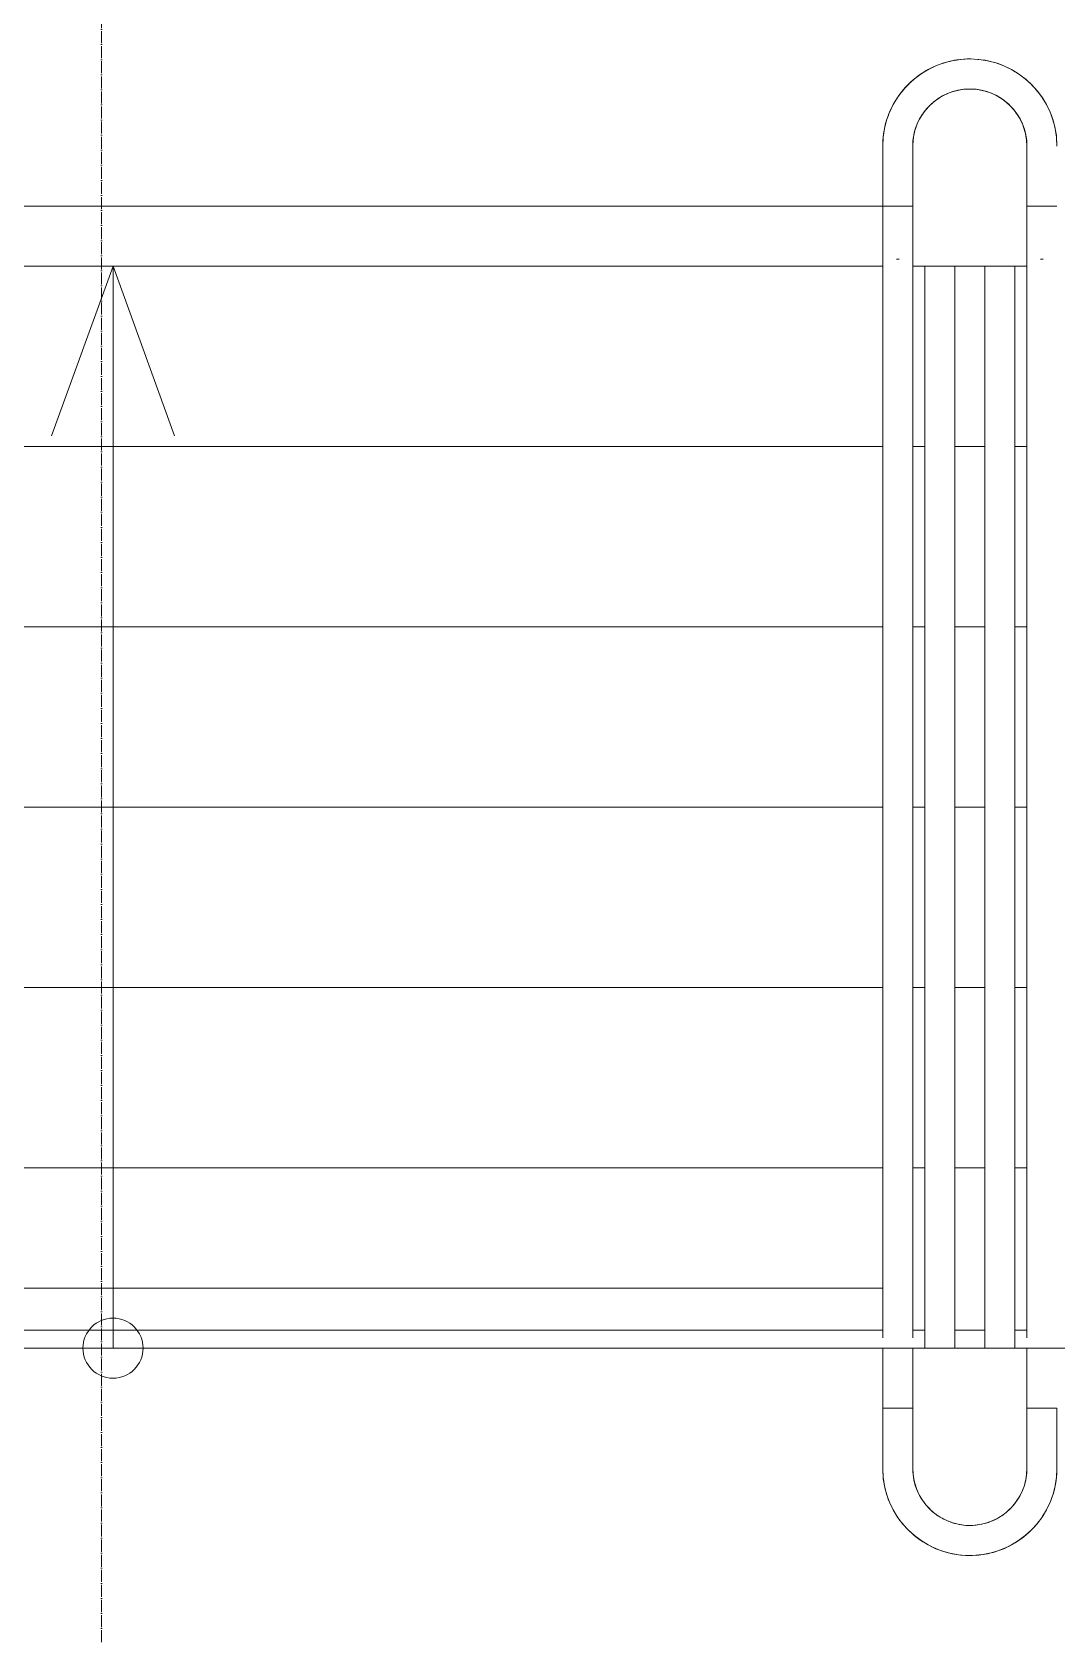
# Model space of a CAD drawing. Header units: millimetres. Extents: x -215207 to 92095, y -30385 to 123050.
# Drawn here: x -174551 to -172845, y -25564 to -22897 of the extents above; entities that cross this region are included whole.
import ezdxf

# ---------------------------------------------------------------- set-up
doc = ezdxf.new("R2010")
doc.units = ezdxf.units.MM
doc.linetypes.add('ADSK_Линия сетки', pattern=[25, 20, -2.5, 0, -2.5])
for name, color, linetype, lineweight in [('Аннотация', 7, 'Continuous', 20), ('Лестницы', 7, 'Continuous', 9), ('Ограждение', 7, 'Continuous', 9), ('Оси', 7, 'Continuous', 9), ('Перекрытие', 7, 'Continuous', 20), ('Стены наружные', 7, 'Continuous', 20), ('Узлы', 7, 'Continuous', 20)]:
    doc.layers.add(name, color=color, linetype=linetype, lineweight=lineweight)

# ---------------------------------------------------------------- blocks, each defined once
blk = doc.blocks.new('1 этаж 21082025')
at = {"layer": 'Аннотация', "lineweight": 20}
for q in [(25416.4, -55010.5), (25621.6, -55010.5)]:
    blk.add_line((25519, -54728.6), q, dxfattribs=at)
blk.add_circle((25519, -56528.6), 50, dxfattribs=at)
at = {"layer": 'Лестницы'}
for p, q in [((26850, -54728.6), (26870, -54728.6)), ((26850, -54728.6), (26870, -54728.6)), ((26920, -54728.6), (26970, -54728.6)), ((26920, -54728.6), (26970, -54728.6)), ((27020, -54728.6), (27040, -54728.6)), ((27020, -54728.6), (27040, -54728.6)), ((23960, -55028.6), (26800, -55028.6)), ((23960, -55028.6), (26800, -55028.6)), ((26850, -55028.6), (26870, -55028.6)), ((26850, -55028.6), (26870, -55028.6)), ((26920, -55028.6), (26970, -55028.6)), ((26920, -55028.6), (26970, -55028.6)), ((27020, -55028.6), (27040, -55028.6)), ((27020, -55028.6), (27040, -55028.6)), ((23960, -55328.6), (26800, -55328.6)), ((23960, -55328.6), (26800, -55328.6)), ((26850, -55328.6), (26870, -55328.6)), ((26850, -55328.6), (26870, -55328.6)), ((26920, -55328.6), (26970, -55328.6)), ((26920, -55328.6), (26970, -55328.6)), ((27020, -55328.6), (27040, -55328.6)), ((27020, -55328.6), (27040, -55328.6)), ((23960, -55628.6), (26800, -55628.6)), ((23960, -55628.6), (26800, -55628.6)), ((26850, -55628.6), (26870, -55628.6)), ((26850, -55628.6), (26870, -55628.6)), ((26920, -55628.6), (26970, -55628.6)), ((26920, -55628.6), (26970, -55628.6)), ((27020, -55628.6), (27040, -55628.6)), ((27020, -55628.6), (27040, -55628.6)), ((23960, -55928.6), (26800, -55928.6)), ((23960, -55928.6), (26800, -55928.6)), ((26850, -55928.6), (26870, -55928.6)), ((26850, -55928.6), (26870, -55928.6)), ((26920, -55928.6), (26970, -55928.6)), ((26920, -55928.6), (26970, -55928.6)), ((27020, -55928.6), (27040, -55928.6)), ((27020, -55928.6), (27040, -55928.6)), ((23960, -56228.6), (26800, -56228.6)), ((23960, -56228.6), (26800, -56228.6)), ((26850, -56228.6), (26870, -56228.6)), ((26850, -56228.6), (26870, -56228.6)), ((26920, -56228.6), (26970, -56228.6)), ((26920, -56228.6), (26970, -56228.6)), ((27020, -56228.6), (27040, -56228.6)), ((27020, -56228.6), (27040, -56228.6))]:
    blk.add_line(p, q, dxfattribs=at)
at = {"layer": 'Ограждение'}
for p, q in [((26869.3, -54404.9), (26864.4, -54408)), ((26869.3, -54404.9), (26864.4, -54408)), ((26869.3, -54404.9), (26864.4, -54408)), ((26869.3, -54404.9), (26864.4, -54408)), ((26874.3, -54402), (26869.3, -54404.9)), ((26874.3, -54402), (26869.3, -54404.9)), ((26874.3, -54402), (26869.3, -54404.9)), ((26874.3, -54402), (26869.3, -54404.9)), ((26879.4, -54399.3), (26874.3, -54402)), ((26879.4, -54399.3), (26874.3, -54402)), ((26879.4, -54399.3), (26874.3, -54402)), ((26879.4, -54399.3), (26874.3, -54402)), ((26884.7, -54396.7), (26879.4, -54399.3)), ((26884.7, -54396.7), (26879.4, -54399.3)), ((26884.7, -54396.7), (26879.4, -54399.3)), ((26884.7, -54396.7), (26879.4, -54399.3)), ((26890, -54394.4), (26884.7, -54396.7)), ((26890, -54394.4), (26884.7, -54396.7)), ((26890, -54394.4), (26884.7, -54396.7)), ((26890, -54394.4), (26884.7, -54396.7)), ((26895.4, -54392.3), (26890, -54394.4)), ((26895.4, -54392.3), (26890, -54394.4)), ((26895.4, -54392.3), (26890, -54394.4)), ((26895.4, -54392.3), (26890, -54394.4)), ((26900.9, -54390.5), (26895.4, -54392.3)), ((26900.9, -54390.5), (26895.4, -54392.3)), ((26900.9, -54390.5), (26895.4, -54392.3)), ((26900.9, -54390.5), (26895.4, -54392.3)), ((26906.4, -54388.8), (26900.9, -54390.5)), ((26906.4, -54388.8), (26900.9, -54390.5)), ((26906.4, -54388.8), (26900.9, -54390.5)), ((26906.4, -54388.8), (26900.9, -54390.5)), ((26912.1, -54387.4), (26906.4, -54388.8)), ((26912.1, -54387.4), (26906.4, -54388.8)), ((26912.1, -54387.4), (26906.4, -54388.8)), ((26912.1, -54387.4), (26906.4, -54388.8)), ((26917.7, -54386.2), (26912.1, -54387.4)), ((26917.7, -54386.2), (26912.1, -54387.4)), ((26917.7, -54386.2), (26912.1, -54387.4)), ((26917.7, -54386.2), (26912.1, -54387.4)), ((26923.4, -54385.2), (26917.7, -54386.2)), ((26923.4, -54385.2), (26917.7, -54386.2)), ((26923.4, -54385.2), (26917.7, -54386.2)), ((26923.4, -54385.2), (26917.7, -54386.2)), ((26929.2, -54384.4), (26923.4, -54385.2)), ((26929.2, -54384.4), (26923.4, -54385.2)), ((26929.2, -54384.4), (26923.4, -54385.2)), ((26929.2, -54384.4), (26923.4, -54385.2)), ((26935, -54383.9), (26929.2, -54384.4)), ((26935, -54383.9), (26929.2, -54384.4)), ((26935, -54383.9), (26929.2, -54384.4)), ((26935, -54383.9), (26929.2, -54384.4)), ((26940.8, -54383.6), (26935, -54383.9)), ((26940.8, -54383.6), (26935, -54383.9)), ((26940.8, -54383.6), (26935, -54383.9)), ((26940.8, -54383.6), (26935, -54383.9)), ((26946.6, -54383.6), (26940.8, -54383.6)), ((26946.6, -54383.6), (26940.8, -54383.6)), ((26946.6, -54383.6), (26940.8, -54383.6)), ((26946.6, -54383.6), (26940.8, -54383.6)), ((26952.4, -54383.8), (26946.6, -54383.6)), ((26952.4, -54383.8), (26946.6, -54383.6)), ((26952.4, -54383.8), (26946.6, -54383.6)), ((26952.4, -54383.8), (26946.6, -54383.6)), ((26958.1, -54384.2), (26952.4, -54383.8)), ((26958.1, -54384.2), (26952.4, -54383.8)), ((26958.1, -54384.2), (26952.4, -54383.8)), ((26958.1, -54384.2), (26952.4, -54383.8)), ((26963.9, -54384.8), (26958.1, -54384.2)), ((26963.9, -54384.8), (26958.1, -54384.2)), ((26963.9, -54384.8), (26958.1, -54384.2)), ((26963.9, -54384.8), (26958.1, -54384.2)), ((26969.6, -54385.7), (26963.9, -54384.8)), ((26969.6, -54385.7), (26963.9, -54384.8)), ((26969.6, -54385.7), (26963.9, -54384.8)), ((26969.6, -54385.7), (26963.9, -54384.8)), ((26975.3, -54386.8), (26969.6, -54385.7)), ((26975.3, -54386.8), (26969.6, -54385.7)), ((26975.3, -54386.8), (26969.6, -54385.7)), ((26975.3, -54386.8), (26969.6, -54385.7)), ((26981, -54388.1), (26975.3, -54386.8)), ((26981, -54388.1), (26975.3, -54386.8)), ((26981, -54388.1), (26975.3, -54386.8)), ((26981, -54388.1), (26975.3, -54386.8)), ((26986.6, -54389.7), (26981, -54388.1)), ((26986.6, -54389.7), (26981, -54388.1)), ((26986.6, -54389.7), (26981, -54388.1)), ((26986.6, -54389.7), (26981, -54388.1)), ((26992.1, -54391.4), (26986.6, -54389.7)), ((26992.1, -54391.4), (26986.6, -54389.7)), ((26992.1, -54391.4), (26986.6, -54389.7)), ((26992.1, -54391.4), (26986.6, -54389.7)), ((26997.5, -54393.4), (26992.1, -54391.4)), ((26997.5, -54393.4), (26992.1, -54391.4)), ((26997.5, -54393.4), (26992.1, -54391.4)), ((26997.5, -54393.4), (26992.1, -54391.4)), ((27002.9, -54395.6), (26997.5, -54393.4)), ((27002.9, -54395.6), (26997.5, -54393.4)), ((27002.9, -54395.6), (26997.5, -54393.4)), ((27002.9, -54395.6), (26997.5, -54393.4)), ((27008.2, -54398.1), (27002.9, -54395.6)), ((27008.2, -54398.1), (27002.9, -54395.6)), ((27008.2, -54398.1), (27002.9, -54395.6)), ((27008.2, -54398.1), (27002.9, -54395.6)), ((27013.3, -54400.7), (27008.2, -54398.1)), ((27013.3, -54400.7), (27008.2, -54398.1)), ((27013.3, -54400.7), (27008.2, -54398.1)), ((27013.3, -54400.7), (27008.2, -54398.1)), ((27018.4, -54403.5), (27013.3, -54400.7)), ((27018.4, -54403.5), (27013.3, -54400.7)), ((27018.4, -54403.5), (27013.3, -54400.7)), ((27018.4, -54403.5), (27013.3, -54400.7)), ((27023.3, -54406.6), (27018.4, -54403.5)), ((27023.3, -54406.6), (27018.4, -54403.5)), ((27023.3, -54406.6), (27018.4, -54403.5)), ((27023.3, -54406.6), (27018.4, -54403.5)), ((26838.1, -54430.6), (26834.2, -54435)), ((26838.1, -54430.6), (26834.2, -54435)), ((26838.1, -54430.6), (26834.2, -54435)), ((26838.1, -54430.6), (26834.2, -54435)), ((26842.1, -54426.4), (26838.1, -54430.6)), ((26842.1, -54426.4), (26838.1, -54430.6)), ((26842.1, -54426.4), (26838.1, -54430.6)), ((26842.1, -54426.4), (26838.1, -54430.6)), ((26846.2, -54422.4), (26842.1, -54426.4)), ((26846.2, -54422.4), (26842.1, -54426.4)), ((26846.2, -54422.4), (26842.1, -54426.4)), ((26846.2, -54422.4), (26842.1, -54426.4)), ((26850.6, -54418.5), (26846.2, -54422.4)), ((26850.6, -54418.5), (26846.2, -54422.4)), ((26850.6, -54418.5), (26846.2, -54422.4)), ((26850.6, -54418.5), (26846.2, -54422.4)), ((26855, -54414.9), (26850.6, -54418.5)), ((26855, -54414.9), (26850.6, -54418.5)), ((26855, -54414.9), (26850.6, -54418.5)), ((26855, -54414.9), (26850.6, -54418.5)), ((26859.7, -54411.3), (26855, -54414.9)), ((26859.7, -54411.3), (26855, -54414.9)), ((26859.7, -54411.3), (26855, -54414.9)), ((26859.7, -54411.3), (26855, -54414.9)), ((26864.4, -54408), (26859.7, -54411.3)), ((26864.4, -54408), (26859.7, -54411.3)), ((26864.4, -54408), (26859.7, -54411.3)), ((26864.4, -54408), (26859.7, -54411.3)), ((27028.2, -54409.8), (27023.3, -54406.6)), ((27028.2, -54409.8), (27023.3, -54406.6)), ((27028.2, -54409.8), (27023.3, -54406.6)), ((27028.2, -54409.8), (27023.3, -54406.6)), ((27032.8, -54413.2), (27028.2, -54409.8)), ((27032.8, -54413.2), (27028.2, -54409.8)), ((27032.8, -54413.2), (27028.2, -54409.8)), ((27032.8, -54413.2), (27028.2, -54409.8)), ((27037.4, -54416.8), (27032.8, -54413.2)), ((27037.4, -54416.8), (27032.8, -54413.2)), ((27037.4, -54416.8), (27032.8, -54413.2)), ((27037.4, -54416.8), (27032.8, -54413.2)), ((27041.8, -54420.6), (27037.4, -54416.8)), ((27041.8, -54420.6), (27037.4, -54416.8)), ((27041.8, -54420.6), (27037.4, -54416.8)), ((27041.8, -54420.6), (27037.4, -54416.8)), ((27046, -54424.6), (27041.8, -54420.6)), ((27046, -54424.6), (27041.8, -54420.6)), ((27046, -54424.6), (27041.8, -54420.6)), ((27046, -54424.6), (27041.8, -54420.6)), ((27050.1, -54428.7), (27046, -54424.6)), ((27050.1, -54428.7), (27046, -54424.6)), ((27050.1, -54428.7), (27046, -54424.6)), ((27050.1, -54428.7), (27046, -54424.6)), ((27054, -54433), (27050.1, -54428.7)), ((27054, -54433), (27050.1, -54428.7)), ((27054, -54433), (27050.1, -54428.7)), ((27054, -54433), (27050.1, -54428.7)), ((26820.8, -54453.8), (26817.9, -54458.9)), ((26820.8, -54453.8), (26817.9, -54458.9)), ((26820.8, -54453.8), (26817.9, -54458.9)), ((26820.8, -54453.8), (26817.9, -54458.9)), ((26823.8, -54448.9), (26820.8, -54453.8)), ((26823.8, -54448.9), (26820.8, -54453.8)), ((26823.8, -54448.9), (26820.8, -54453.8)), ((26823.8, -54448.9), (26820.8, -54453.8)), ((26827.1, -54444.1), (26823.8, -54448.9)), ((26827.1, -54444.1), (26823.8, -54448.9)), ((26827.1, -54444.1), (26823.8, -54448.9)), ((26827.1, -54444.1), (26823.8, -54448.9)), ((26830.6, -54439.5), (26827.1, -54444.1)), ((26830.6, -54439.5), (26827.1, -54444.1)), ((26830.6, -54439.5), (26827.1, -54444.1)), ((26830.6, -54439.5), (26827.1, -54444.1)), ((26834.2, -54435), (26830.6, -54439.5)), ((26834.2, -54435), (26830.6, -54439.5)), ((26834.2, -54435), (26830.6, -54439.5)), ((26834.2, -54435), (26830.6, -54439.5)), ((26878.8, -54460.4), (26881.6, -54457.8)), ((26878.8, -54460.4), (26881.6, -54457.8)), ((26881.6, -54457.8), (26884.5, -54455.4)), ((26881.6, -54457.8), (26884.5, -54455.4)), ((26884.5, -54455.4), (26887.4, -54453)), ((26884.5, -54455.4), (26887.4, -54453)), ((26887.4, -54453), (26890.5, -54450.8)), ((26887.4, -54453), (26890.5, -54450.8)), ((26890.5, -54450.8), (26893.7, -54448.6)), ((26890.5, -54450.8), (26893.7, -54448.6)), ((26893.7, -54448.6), (26896.9, -54446.7)), ((26893.7, -54448.6), (26896.9, -54446.7)), ((26896.9, -54446.7), (26900.2, -54444.8)), ((26896.9, -54446.7), (26900.2, -54444.8)), ((26900.2, -54444.8), (26903.6, -54443.1)), ((26900.2, -54444.8), (26903.6, -54443.1)), ((26903.6, -54443.1), (26907.1, -54441.5)), ((26903.6, -54443.1), (26907.1, -54441.5)), ((26907.1, -54441.5), (26910.6, -54440)), ((26907.1, -54441.5), (26910.6, -54440)), ((26910.6, -54440), (26914.1, -54438.7)), ((26910.6, -54440), (26914.1, -54438.7)), ((26914.1, -54438.7), (26917.8, -54437.6)), ((26914.1, -54438.7), (26917.8, -54437.6)), ((26917.8, -54437.6), (26921.4, -54436.6)), ((26917.8, -54437.6), (26921.4, -54436.6)), ((26921.4, -54436.6), (26925.1, -54435.7)), ((26921.4, -54436.6), (26925.1, -54435.7)), ((26925.1, -54435.7), (26928.9, -54435)), ((26925.1, -54435.7), (26928.9, -54435)), ((26928.9, -54435), (26932.6, -54434.4)), ((26928.9, -54435), (26932.6, -54434.4)), ((26932.6, -54434.4), (26936.4, -54434)), ((26932.6, -54434.4), (26936.4, -54434)), ((26936.4, -54434), (26940.2, -54433.7)), ((26936.4, -54434), (26940.2, -54433.7)), ((26940.2, -54433.7), (26944, -54433.6)), ((26940.2, -54433.7), (26944, -54433.6)), ((26944, -54433.6), (26947.8, -54433.6)), ((26944, -54433.6), (26947.8, -54433.6)), ((26947.8, -54433.6), (26951.6, -54433.8)), ((26947.8, -54433.6), (26951.6, -54433.8)), ((26951.6, -54433.8), (26955.4, -54434.1)), ((26951.6, -54433.8), (26955.4, -54434.1)), ((26955.4, -54434.1), (26959.1, -54434.6)), ((26955.4, -54434.1), (26959.1, -54434.6)), ((26959.1, -54434.6), (26962.9, -54435.3)), ((26959.1, -54434.6), (26962.9, -54435.3)), ((26962.9, -54435.3), (26966.6, -54436.1)), ((26962.9, -54435.3), (26966.6, -54436.1)), ((26966.6, -54436.1), (26970.3, -54437)), ((26966.6, -54436.1), (26970.3, -54437)), ((26970.3, -54437), (26973.9, -54438.1)), ((26970.3, -54437), (26973.9, -54438.1)), ((26973.9, -54438.1), (26977.5, -54439.3)), ((26973.9, -54438.1), (26977.5, -54439.3)), ((26977.5, -54439.3), (26981, -54440.7)), ((26977.5, -54439.3), (26981, -54440.7)), ((26981, -54440.7), (26984.5, -54442.2)), ((26981, -54440.7), (26984.5, -54442.2)), ((26984.5, -54442.2), (26988, -54443.8)), ((26984.5, -54442.2), (26988, -54443.8)), ((26988, -54443.8), (26991.3, -54445.6)), ((26988, -54443.8), (26991.3, -54445.6)), ((26991.3, -54445.6), (26994.6, -54447.6)), ((26991.3, -54445.6), (26994.6, -54447.6)), ((26994.6, -54447.6), (26997.8, -54449.6)), ((26994.6, -54447.6), (26997.8, -54449.6)), ((26997.8, -54449.6), (27000.9, -54451.8)), ((26997.8, -54449.6), (27000.9, -54451.8)), ((27000.9, -54451.8), (27003.9, -54454.1)), ((27000.9, -54451.8), (27003.9, -54454.1)), ((27003.9, -54454.1), (27006.9, -54456.5)), ((27003.9, -54454.1), (27006.9, -54456.5)), ((27006.9, -54456.5), (27009.7, -54459)), ((27006.9, -54456.5), (27009.7, -54459)), ((27057.7, -54437.4), (27054, -54433)), ((27057.7, -54437.4), (27054, -54433)), ((27057.7, -54437.4), (27054, -54433)), ((27057.7, -54437.4), (27054, -54433)), ((27061.3, -54442), (27057.7, -54437.4)), ((27061.3, -54442), (27057.7, -54437.4)), ((27061.3, -54442), (27057.7, -54437.4)), ((27061.3, -54442), (27057.7, -54437.4)), ((27064.7, -54446.7), (27061.3, -54442)), ((27064.7, -54446.7), (27061.3, -54442)), ((27064.7, -54446.7), (27061.3, -54442)), ((27064.7, -54446.7), (27061.3, -54442)), ((27067.9, -54451.6), (27064.7, -54446.7)), ((27067.9, -54451.6), (27064.7, -54446.7)), ((27067.9, -54451.6), (27064.7, -54446.7)), ((27067.9, -54451.6), (27064.7, -54446.7)), ((27070.8, -54456.5), (27067.9, -54451.6)), ((27070.8, -54456.5), (27067.9, -54451.6)), ((27070.8, -54456.5), (27067.9, -54451.6)), ((27070.8, -54456.5), (27067.9, -54451.6)), ((27073.6, -54461.6), (27070.8, -54456.5)), ((27073.6, -54461.6), (27070.8, -54456.5)), ((27073.6, -54461.6), (27070.8, -54456.5)), ((27073.6, -54461.6), (27070.8, -54456.5)), ((26808.4, -54480), (26806.5, -54485.5)), ((26808.4, -54480), (26806.5, -54485.5)), ((26808.4, -54480), (26806.5, -54485.5)), ((26808.4, -54480), (26806.5, -54485.5)), ((26810.4, -54474.6), (26808.4, -54480)), ((26810.4, -54474.6), (26808.4, -54480)), ((26810.4, -54474.6), (26808.4, -54480)), ((26810.4, -54474.6), (26808.4, -54480)), ((26812.7, -54469.2), (26810.4, -54474.6)), ((26812.7, -54469.2), (26810.4, -54474.6)), ((26812.7, -54469.2), (26810.4, -54474.6)), ((26812.7, -54469.2), (26810.4, -54474.6)), ((26815.2, -54464), (26812.7, -54469.2)), ((26815.2, -54464), (26812.7, -54469.2)), ((26815.2, -54464), (26812.7, -54469.2)), ((26815.2, -54464), (26812.7, -54469.2)), ((26817.9, -54458.9), (26815.2, -54464)), ((26817.9, -54458.9), (26815.2, -54464)), ((26817.9, -54458.9), (26815.2, -54464)), ((26817.9, -54458.9), (26815.2, -54464)), ((26859, -54488.1), (26860.7, -54484.7)), ((26859, -54488.1), (26860.7, -54484.7)), ((26860.7, -54484.7), (26862.6, -54481.4)), ((26860.7, -54484.7), (26862.6, -54481.4)), ((26862.6, -54481.4), (26864.5, -54478.1)), ((26862.6, -54481.4), (26864.5, -54478.1)), ((26864.5, -54478.1), (26866.6, -54474.9)), ((26864.5, -54478.1), (26866.6, -54474.9)), ((26866.6, -54474.9), (26868.8, -54471.8)), ((26866.6, -54474.9), (26868.8, -54471.8)), ((26868.8, -54471.8), (26871.1, -54468.8)), ((26868.8, -54471.8), (26871.1, -54468.8)), ((26871.1, -54468.8), (26873.6, -54465.9)), ((26871.1, -54468.8), (26873.6, -54465.9)), ((26873.6, -54465.9), (26876.1, -54463.1)), ((26873.6, -54465.9), (26876.1, -54463.1)), ((26876.1, -54463.1), (26878.8, -54460.4)), ((26876.1, -54463.1), (26878.8, -54460.4)), ((27009.7, -54459), (27012.4, -54461.7)), ((27009.7, -54459), (27012.4, -54461.7)), ((27012.4, -54461.7), (27015.1, -54464.4)), ((27012.4, -54461.7), (27015.1, -54464.4)), ((27015.1, -54464.4), (27017.6, -54467.3)), ((27015.1, -54464.4), (27017.6, -54467.3)), ((27017.6, -54467.3), (27020, -54470.2)), ((27017.6, -54467.3), (27020, -54470.2)), ((27020, -54470.2), (27022.2, -54473.3)), ((27020, -54470.2), (27022.2, -54473.3)), ((27022.2, -54473.3), (27024.4, -54476.4)), ((27022.2, -54473.3), (27024.4, -54476.4)), ((27024.4, -54476.4), (27026.4, -54479.6)), ((27024.4, -54476.4), (27026.4, -54479.6)), ((27026.4, -54479.6), (27028.3, -54482.9)), ((27026.4, -54479.6), (27028.3, -54482.9)), ((27028.3, -54482.9), (27030.1, -54486.3)), ((27028.3, -54482.9), (27030.1, -54486.3)), ((27076.2, -54466.8), (27073.6, -54461.6)), ((27076.2, -54466.8), (27073.6, -54461.6)), ((27076.2, -54466.8), (27073.6, -54461.6)), ((27076.2, -54466.8), (27073.6, -54461.6)), ((27078.6, -54472.1), (27076.2, -54466.8)), ((27078.6, -54472.1), (27076.2, -54466.8)), ((27078.6, -54472.1), (27076.2, -54466.8)), ((27078.6, -54472.1), (27076.2, -54466.8)), ((27080.7, -54477.5), (27078.6, -54472.1)), ((27080.7, -54477.5), (27078.6, -54472.1)), ((27080.7, -54477.5), (27078.6, -54472.1)), ((27080.7, -54477.5), (27078.6, -54472.1)), ((27082.6, -54483), (27080.7, -54477.5)), ((27082.6, -54483), (27080.7, -54477.5)), ((27082.6, -54483), (27080.7, -54477.5)), ((27082.6, -54483), (27080.7, -54477.5)), ((27084.4, -54488.5), (27082.6, -54483)), ((27084.4, -54488.5), (27082.6, -54483)), ((27084.4, -54488.5), (27082.6, -54483)), ((27084.4, -54488.5), (27082.6, -54483)), ((26801.5, -54508.1), (26800.7, -54513.9)), ((26801.5, -54508.1), (26800.7, -54513.9)), ((26801.5, -54508.1), (26800.7, -54513.9)), ((26801.5, -54508.1), (26800.7, -54513.9)), ((26802.4, -54502.4), (26801.5, -54508.1)), ((26802.4, -54502.4), (26801.5, -54508.1)), ((26802.4, -54502.4), (26801.5, -54508.1)), ((26802.4, -54502.4), (26801.5, -54508.1)), ((26803.5, -54496.7), (26802.4, -54502.4)), ((26803.5, -54496.7), (26802.4, -54502.4)), ((26803.5, -54496.7), (26802.4, -54502.4)), ((26803.5, -54496.7), (26802.4, -54502.4)), ((26804.9, -54491.1), (26803.5, -54496.7)), ((26804.9, -54491.1), (26803.5, -54496.7)), ((26804.9, -54491.1), (26803.5, -54496.7)), ((26804.9, -54491.1), (26803.5, -54496.7)), ((26806.5, -54485.5), (26804.9, -54491.1)), ((26806.5, -54485.5), (26804.9, -54491.1)), ((26806.5, -54485.5), (26804.9, -54491.1)), ((26806.5, -54485.5), (26804.9, -54491.1)), ((26851.2, -54513.4), (26851.9, -54509.7)), ((26851.2, -54513.4), (26851.9, -54509.7)), ((26851.9, -54509.7), (26852.7, -54506)), ((26851.9, -54509.7), (26852.7, -54506)), ((26852.7, -54506), (26853.7, -54502.3)), ((26852.7, -54506), (26853.7, -54502.3)), ((26853.7, -54502.3), (26854.8, -54498.7)), ((26853.7, -54502.3), (26854.8, -54498.7)), ((26854.8, -54498.7), (26856.1, -54495.1)), ((26854.8, -54498.7), (26856.1, -54495.1)), ((26856.1, -54495.1), (26857.5, -54491.6)), ((26856.1, -54495.1), (26857.5, -54491.6)), ((26857.5, -54491.6), (26859, -54488.1)), ((26857.5, -54491.6), (26859, -54488.1)), ((27030.1, -54486.3), (27031.7, -54489.7)), ((27030.1, -54486.3), (27031.7, -54489.7)), ((27031.7, -54489.7), (27033.2, -54493.2)), ((27031.7, -54489.7), (27033.2, -54493.2)), ((27033.2, -54493.2), (27034.5, -54496.8)), ((27033.2, -54493.2), (27034.5, -54496.8)), ((27034.5, -54496.8), (27035.7, -54500.4)), ((27034.5, -54496.8), (27035.7, -54500.4)), ((27035.7, -54500.4), (27036.8, -54504)), ((27035.7, -54500.4), (27036.8, -54504)), ((27036.8, -54504), (27037.7, -54507.7)), ((27036.8, -54504), (27037.7, -54507.7)), ((27037.7, -54507.7), (27038.4, -54511.4)), ((27037.7, -54507.7), (27038.4, -54511.4)), ((27038.4, -54511.4), (27039, -54515.2)), ((27038.4, -54511.4), (27039, -54515.2)), ((27085.8, -54494.1), (27084.4, -54488.5)), ((27085.8, -54494.1), (27084.4, -54488.5)), ((27085.8, -54494.1), (27084.4, -54488.5)), ((27085.8, -54494.1), (27084.4, -54488.5)), ((27087.1, -54499.8), (27085.8, -54494.1)), ((27087.1, -54499.8), (27085.8, -54494.1)), ((27087.1, -54499.8), (27085.8, -54494.1)), ((27087.1, -54499.8), (27085.8, -54494.1)), ((27088.1, -54505.5), (27087.1, -54499.8)), ((27088.1, -54505.5), (27087.1, -54499.8)), ((27088.1, -54505.5), (27087.1, -54499.8)), ((27088.1, -54505.5), (27087.1, -54499.8)), ((27089, -54511.2), (27088.1, -54505.5)), ((27089, -54511.2), (27088.1, -54505.5)), ((27089, -54511.2), (27088.1, -54505.5)), ((27089, -54511.2), (27088.1, -54505.5)), ((27089.5, -54517), (27089, -54511.2)), ((27089.5, -54517), (27089, -54511.2)), ((27089.5, -54517), (27089, -54511.2)), ((27089.5, -54517), (27089, -54511.2)), ((26800.3, -54519.7), (26800, -54525.5)), ((26800.3, -54519.7), (26800, -54525.5)), ((26800.3, -54519.7), (26800, -54525.5)), ((26800.3, -54519.7), (26800, -54525.5)), ((26800, -54525.5), (26800, -54528.6)), ((26800, -54525.5), (26800, -54528.6)), ((26800, -54525.5), (26800, -54528.6)), ((26800, -54525.5), (26800, -54528.6)), ((26800, -54528.6), (26800, -54628.6)), ((26800, -54528.6), (26800, -54628.6)), ((26800, -54628.6), (26800, -54528.6)), ((26800.7, -54513.9), (26800.3, -54519.7)), ((26800.7, -54513.9), (26800.3, -54519.7)), ((26800.7, -54513.9), (26800.3, -54519.7)), ((26800.7, -54513.9), (26800.3, -54519.7)), ((26850, -54528.6), (26850.1, -54524.8)), ((26850, -54528.6), (26850.1, -54524.8)), ((26850, -54628.6), (26850, -54528.6)), ((26850, -54628.6), (26850, -54528.6)), ((26850, -54628.6), (26850, -54528.6)), ((26850.1, -54524.8), (26850.3, -54521)), ((26850.1, -54524.8), (26850.3, -54521)), ((26850.3, -54521), (26850.7, -54517.2)), ((26850.3, -54521), (26850.7, -54517.2)), ((26850.7, -54517.2), (26851.2, -54513.4)), ((26850.7, -54517.2), (26851.2, -54513.4)), ((27039, -54515.2), (27039.5, -54518.9)), ((27039, -54515.2), (27039.5, -54518.9)), ((27039.5, -54518.9), (27039.8, -54522.7)), ((27039.5, -54518.9), (27039.8, -54522.7)), ((27039.8, -54522.7), (27040, -54526.5)), ((27039.8, -54522.7), (27040, -54526.5)), ((27040, -54526.5), (27040, -54528.6)), ((27040, -54526.5), (27040, -54528.6)), ((27040, -54528.6), (27040, -54628.6)), ((27040, -54528.6), (27040, -54628.6)), ((27040, -54528.6), (27040, -54628.6)), ((27089.9, -54522.8), (27089.5, -54517)), ((27089.9, -54522.8), (27089.5, -54517)), ((27089.9, -54522.8), (27089.5, -54517)), ((27089.9, -54522.8), (27089.5, -54517)), ((27090, -54528.6), (27089.9, -54522.8)), ((27090, -54528.6), (27089.9, -54522.8)), ((27090, -54528.6), (27089.9, -54522.8)), ((27090, -54528.6), (27089.9, -54522.8)), ((26800, -54628.6), (26800, -54716.7)), ((26800, -54628.6), (26850, -54628.6)), ((26800, -54716.7), (26800, -54628.6)), ((26800, -54628.6), (26850, -54628.6)), ((26827.3, -54628.6), (26822.7, -54628.6)), ((26822.7, -54628.6), (26827.3, -54628.6)), ((26822.7, -54628.6), (26827.3, -54628.6)), ((26850, -54716.7), (26850, -54628.6)), ((26850, -54716.7), (26850, -54628.6)), ((27040, -54628.6), (27040, -54716.7)), ((27040, -54628.6), (27090, -54628.6)), ((27040, -54716.7), (27040, -54628.6)), ((27090, -54628.6), (27040, -54628.6)), ((27067.3, -54628.6), (27062.7, -54628.6)), ((27062.7, -54628.6), (27067.3, -54628.6)), ((27062.7, -54628.6), (27067.3, -54628.6)), ((26800, -54716.7), (26800, -54717.7)), ((26800, -54716.7), (26800, -54739.2)), ((26800, -54716.7), (26800, -54722.6)), ((26800, -54727.9), (26800, -54716.7)), ((26800, -54717.7), (26800, -54718.7)), ((26800, -54718.7), (26800, -54719.7)), ((26800, -54719.7), (26800, -54720.7)), ((26800, -54720.7), (26800, -54721.6)), ((26800, -54721.6), (26800, -54722.6)), ((26800, -54722.6), (26800, -54723.6)), ((26800, -54722.6), (26800, -54727.9)), ((26800, -54723.6), (26800, -54724.5)), ((26800, -54724.5), (26800, -54725.5)), ((26827.3, -54716.7), (26822.7, -54716.7)), ((26822.7, -54716.7), (26827.3, -54716.7)), ((26850, -54717.4), (26850, -54716.7)), ((26850, -54727.9), (26850, -54716.7)), ((26850, -54716.7), (26850, -54739.2)), ((26850, -54722.6), (26850, -54716.7)), ((26850, -54727.9), (26850, -54716.7)), ((26850, -54718.4), (26850, -54717.4)), ((26850, -54719.4), (26850, -54718.4)), ((26850, -54720.4), (26850, -54719.4)), ((26850, -54721.3), (26850, -54720.4)), ((26850, -54722.3), (26850, -54721.3)), ((26850, -54723.3), (26850, -54722.3)), ((26850, -54727.9), (26850, -54722.6)), ((26850, -54724.2), (26850, -54723.3)), ((26850, -54725.2), (26850, -54724.2)), ((26850, -54726.1), (26850, -54725.2)), ((27040, -54716.7), (27040, -54717.7)), ((27040, -54716.7), (27040, -54739.2)), ((27040, -54716.7), (27040, -54722.6)), ((27040, -54727.9), (27040, -54716.7)), ((27040, -54717.7), (27040, -54718.7)), ((27040, -54718.7), (27040, -54719.7)), ((27040, -54719.7), (27040, -54720.7)), ((27040, -54720.7), (27040, -54721.6)), ((27040, -54721.6), (27040, -54722.6)), ((27040, -54722.6), (27040, -54723.6)), ((27040, -54722.6), (27040, -54727.9)), ((27040, -54723.6), (27040, -54724.5)), ((27040, -54724.5), (27040, -54725.5)), ((27067.3, -54716.7), (27062.7, -54716.7)), ((27062.7, -54716.7), (27067.3, -54716.7)), ((26800, -54725.5), (26800, -54726.4)), ((26800, -54726.4), (26800, -54727.3)), ((26800, -54727.3), (26800, -54727.9)), ((26800, -54727.9), (26800, -56506.7)), ((26800, -56511.6), (26800, -54739.2)), ((26850, -54727), (26850, -54726.1)), ((26850, -54727.9), (26850, -54727)), ((26850, -56506.7), (26850, -54727.9)), ((26850, -56511.6), (26850, -54739.2)), ((26870, -54728.6), (26920, -54728.6)), ((26870, -56528.6), (26870, -54728.6)), ((26920, -56528.6), (26920, -54728.6)), ((26970, -54728.6), (27020, -54728.6)), ((26970, -56528.6), (26970, -54728.6)), ((27020, -56528.6), (27020, -54728.6)), ((27040, -54725.5), (27040, -54726.4)), ((27040, -54726.4), (27040, -54727.3)), ((27040, -54727.3), (27040, -54727.9)), ((27040, -54727.9), (27040, -56506.7)), ((27040, -56511.6), (27040, -54739.2)), ((26800, -56508.5), (26800, -56506.7)), ((26800, -56510.1), (26800, -56508.5)), ((26850, -56506.7), (26850, -56509.4)), ((26850, -56509.4), (26850, -56510.8)), ((27040, -56508.5), (27040, -56506.7)), ((27040, -56510.1), (27040, -56508.5)), ((26800, -56531.5), (26800, -56528.6)), ((26800, -56540.5), (26800, -56528.9)), ((26800, -56534.5), (26800, -56531.5)), ((26800, -56537.5), (26800, -56534.5)), ((26800, -56540.5), (26800, -56537.5)), ((26850, -56540.5), (26850, -56528.9)), ((26850, -56529.5), (26850, -56532.4)), ((26850, -56532.4), (26850, -56535.4)), ((26850, -56535.4), (26850, -56538.4)), ((26850, -56538.4), (26850, -56540.5)), ((26920, -56528.6), (26870, -56528.6)), ((27020, -56528.6), (26970, -56528.6)), ((27040, -56531.5), (27040, -56528.6)), ((27040, -56540.5), (27040, -56528.9)), ((27040, -56534.5), (27040, -56531.5)), ((27040, -56537.5), (27040, -56534.5)), ((27040, -56540.5), (27040, -56537.5)), ((26800, -56540.5), (26800, -56628.6)), ((26800, -56628.6), (26800, -56540.5)), ((26850, -56628.6), (26850, -56540.5)), ((26850, -56628.6), (26850, -56540.5)), ((27040, -56540.5), (27040, -56628.6)), ((27040, -56628.6), (27040, -56540.5)), ((26800, -56628.6), (26800, -56728.6)), ((26800, -56628.6), (26800, -56728.6)), ((26850, -56628.6), (26800, -56628.6)), ((26800, -56628.6), (26800, -56728.6)), ((26827.3, -56628.6), (26822.7, -56628.6)), ((26827.3, -56628.6), (26822.7, -56628.6)), ((26850, -56728.6), (26850, -56628.6)), ((26850, -56728.6), (26850, -56628.6)), ((26850, -56628.6), (26850, -56728.6)), ((27040, -56628.6), (27040, -56728.6)), ((27040, -56628.6), (27040, -56728.6)), ((27040, -56628.6), (27090, -56628.6)), ((27040, -56728.6), (27040, -56628.6)), ((27067.3, -56628.6), (27062.7, -56628.6)), ((27067.3, -56628.6), (27062.7, -56628.6)), ((27090, -56728.6), (27090, -56628.6)), ((27090, -56728.6), (27090, -56628.6)), ((27090, -56728.6), (27090, -56628.6)), ((26800, -56728.6), (26800.1, -56734.4)), ((26800, -56728.6), (26800.1, -56734.4)), ((26800, -56728.6), (26800.1, -56734.4)), ((26800.1, -56734.4), (26800.5, -56740.2)), ((26800.1, -56734.4), (26800.5, -56740.2)), ((26800.1, -56734.4), (26800.5, -56740.2)), ((26800.5, -56740.2), (26801, -56745.9)), ((26800.5, -56740.2), (26801, -56745.9)), ((26800.5, -56740.2), (26801, -56745.9)), ((26801, -56745.9), (26801.9, -56751.7)), ((26801, -56745.9), (26801.9, -56751.7)), ((26801, -56745.9), (26801.9, -56751.7)), ((26801.9, -56751.7), (26802.9, -56757.4)), ((26801.9, -56751.7), (26802.9, -56757.4)), ((26801.9, -56751.7), (26802.9, -56757.4)), ((26850, -56730.6), (26850, -56728.6)), ((26850, -56730.6), (26850, -56728.6)), ((26850.2, -56734.4), (26850, -56730.6)), ((26850.2, -56734.4), (26850, -56730.6)), ((26850.5, -56738.2), (26850.2, -56734.4)), ((26850.5, -56738.2), (26850.2, -56734.4)), ((26851, -56742), (26850.5, -56738.2)), ((26851, -56742), (26850.5, -56738.2)), ((26851.6, -56745.7), (26851, -56742)), ((26851.6, -56745.7), (26851, -56742)), ((26852.3, -56749.5), (26851.6, -56745.7)), ((26852.3, -56749.5), (26851.6, -56745.7)), ((26853.2, -56753.1), (26852.3, -56749.5)), ((26853.2, -56753.1), (26852.3, -56749.5)), ((27037.3, -56751.2), (27036.3, -56754.8)), ((27037.3, -56751.2), (27036.3, -56754.8)), ((27038.1, -56747.5), (27037.3, -56751.2)), ((27038.1, -56747.5), (27037.3, -56751.2)), ((27038.8, -56743.7), (27038.1, -56747.5)), ((27038.8, -56743.7), (27038.1, -56747.5)), ((27039.3, -56740), (27038.8, -56743.7)), ((27039.3, -56740), (27038.8, -56743.7)), ((27039.7, -56736.2), (27039.3, -56740)), ((27039.7, -56736.2), (27039.3, -56740)), ((27039.9, -56732.4), (27039.7, -56736.2)), ((27039.9, -56732.4), (27039.7, -56736.2)), ((27040, -56728.6), (27039.9, -56732.4)), ((27040, -56728.6), (27039.9, -56732.4)), ((27087.6, -56754.8), (27088.5, -56749)), ((27087.6, -56754.8), (27088.5, -56749)), ((27087.6, -56754.8), (27088.5, -56749)), ((27088.5, -56749), (27089.3, -56743.3)), ((27088.5, -56749), (27089.3, -56743.3)), ((27088.5, -56749), (27089.3, -56743.3)), ((27089.3, -56743.3), (27089.7, -56737.5)), ((27089.3, -56743.3), (27089.7, -56737.5)), ((27089.3, -56743.3), (27089.7, -56737.5)), ((27089.7, -56737.5), (27090, -56731.7)), ((27089.7, -56737.5), (27090, -56731.7)), ((27089.7, -56737.5), (27090, -56731.7)), ((27090, -56731.7), (27090, -56728.6)), ((27090, -56731.7), (27090, -56728.6)), ((27090, -56731.7), (27090, -56728.6)), ((26802.9, -56757.4), (26804.2, -56763)), ((26802.9, -56757.4), (26804.2, -56763)), ((26802.9, -56757.4), (26804.2, -56763)), ((26804.2, -56763), (26805.6, -56768.7)), ((26804.2, -56763), (26805.6, -56768.7)), ((26804.2, -56763), (26805.6, -56768.7)), ((26805.6, -56768.7), (26807.4, -56774.2)), ((26805.6, -56768.7), (26807.4, -56774.2)), ((26805.6, -56768.7), (26807.4, -56774.2)), ((26807.4, -56774.2), (26809.3, -56779.7)), ((26807.4, -56774.2), (26809.3, -56779.7)), ((26807.4, -56774.2), (26809.3, -56779.7)), ((26854.3, -56756.8), (26853.2, -56753.1)), ((26854.3, -56756.8), (26853.2, -56753.1)), ((26855.5, -56760.4), (26854.3, -56756.8)), ((26855.5, -56760.4), (26854.3, -56756.8)), ((26856.8, -56764), (26855.5, -56760.4)), ((26856.8, -56764), (26855.5, -56760.4)), ((26858.3, -56767.5), (26856.8, -56764)), ((26858.3, -56767.5), (26856.8, -56764)), ((26859.9, -56770.9), (26858.3, -56767.5)), ((26859.9, -56770.9), (26858.3, -56767.5)), ((26861.7, -56774.3), (26859.9, -56770.9)), ((26861.7, -56774.3), (26859.9, -56770.9)), ((26863.6, -56777.6), (26861.7, -56774.3)), ((26863.6, -56777.6), (26861.7, -56774.3)), ((26865.6, -56780.8), (26863.6, -56777.6)), ((26865.6, -56780.8), (26863.6, -56777.6)), ((27027.4, -56775.8), (27025.5, -56779)), ((27027.4, -56775.8), (27025.5, -56779)), ((27029.3, -56772.5), (27027.4, -56775.8)), ((27029.3, -56772.5), (27027.4, -56775.8)), ((27031, -56769), (27029.3, -56772.5)), ((27031, -56769), (27029.3, -56772.5)), ((27032.5, -56765.6), (27031, -56769)), ((27032.5, -56765.6), (27031, -56769)), ((27033.9, -56762), (27032.5, -56765.6)), ((27033.9, -56762), (27032.5, -56765.6)), ((27035.2, -56758.5), (27033.9, -56762)), ((27035.2, -56758.5), (27033.9, -56762)), ((27036.3, -56754.8), (27035.2, -56758.5)), ((27036.3, -56754.8), (27035.2, -56758.5)), ((27079.6, -56782.6), (27081.6, -56777.2)), ((27079.6, -56782.6), (27081.6, -56777.2)), ((27079.6, -56782.6), (27081.6, -56777.2)), ((27081.6, -56777.2), (27083.5, -56771.7)), ((27081.6, -56777.2), (27083.5, -56771.7)), ((27081.6, -56777.2), (27083.5, -56771.7)), ((27083.5, -56771.7), (27085.1, -56766.1)), ((27083.5, -56771.7), (27085.1, -56766.1)), ((27083.5, -56771.7), (27085.1, -56766.1)), ((27085.1, -56766.1), (27086.5, -56760.4)), ((27085.1, -56766.1), (27086.5, -56760.4)), ((27085.1, -56766.1), (27086.5, -56760.4)), ((27086.5, -56760.4), (27087.6, -56754.8)), ((27086.5, -56760.4), (27087.6, -56754.8)), ((27086.5, -56760.4), (27087.6, -56754.8)), ((26809.3, -56779.7), (26811.4, -56785)), ((26809.3, -56779.7), (26811.4, -56785)), ((26809.3, -56779.7), (26811.4, -56785)), ((26811.4, -56785), (26813.8, -56790.3)), ((26811.4, -56785), (26813.8, -56790.3)), ((26811.4, -56785), (26813.8, -56790.3)), ((26813.8, -56790.3), (26816.4, -56795.5)), ((26813.8, -56790.3), (26816.4, -56795.5)), ((26813.8, -56790.3), (26816.4, -56795.5)), ((26816.4, -56795.5), (26819.2, -56800.6)), ((26816.4, -56795.5), (26819.2, -56800.6)), ((26816.4, -56795.5), (26819.2, -56800.6)), ((26819.2, -56800.6), (26822.1, -56805.6)), ((26819.2, -56800.6), (26822.1, -56805.6)), ((26819.2, -56800.6), (26822.1, -56805.6)), ((26822.1, -56805.6), (26825.3, -56810.5)), ((26822.1, -56805.6), (26825.3, -56810.5)), ((26822.1, -56805.6), (26825.3, -56810.5)), ((26867.8, -56783.9), (26865.6, -56780.8)), ((26867.8, -56783.9), (26865.6, -56780.8)), ((26870, -56786.9), (26867.8, -56783.9)), ((26870, -56786.9), (26867.8, -56783.9)), ((26872.4, -56789.9), (26870, -56786.9)), ((26872.4, -56789.9), (26870, -56786.9)), ((26874.9, -56792.8), (26872.4, -56789.9)), ((26874.9, -56792.8), (26872.4, -56789.9)), ((26877.6, -56795.5), (26874.9, -56792.8)), ((26877.6, -56795.5), (26874.9, -56792.8)), ((26880.3, -56798.1), (26877.6, -56795.5)), ((26880.3, -56798.1), (26877.6, -56795.5)), ((26883.1, -56800.7), (26880.3, -56798.1)), ((26883.1, -56800.7), (26880.3, -56798.1)), ((26886.1, -56803.1), (26883.1, -56800.7)), ((26886.1, -56803.1), (26883.1, -56800.7)), ((26889.1, -56805.4), (26886.1, -56803.1)), ((26889.1, -56805.4), (26886.1, -56803.1)), ((26892.2, -56807.6), (26889.1, -56805.4)), ((26892.2, -56807.6), (26889.1, -56805.4)), ((27002.6, -56804.2), (26999.5, -56806.4)), ((27002.6, -56804.2), (26999.5, -56806.4)), ((27005.5, -56801.8), (27002.6, -56804.2)), ((27005.5, -56801.8), (27002.6, -56804.2)), ((27008.4, -56799.3), (27005.5, -56801.8)), ((27008.4, -56799.3), (27005.5, -56801.8)), ((27011.2, -56796.7), (27008.4, -56799.3)), ((27011.2, -56796.7), (27008.4, -56799.3)), ((27013.9, -56794), (27011.2, -56796.7)), ((27013.9, -56794), (27011.2, -56796.7)), ((27016.4, -56791.2), (27013.9, -56794)), ((27016.4, -56791.2), (27013.9, -56794)), ((27018.9, -56788.3), (27016.4, -56791.2)), ((27018.9, -56788.3), (27016.4, -56791.2)), ((27021.2, -56785.3), (27018.9, -56788.3)), ((27021.2, -56785.3), (27018.9, -56788.3)), ((27023.4, -56782.2), (27021.2, -56785.3)), ((27023.4, -56782.2), (27021.2, -56785.3)), ((27025.5, -56779), (27023.4, -56782.2)), ((27025.5, -56779), (27023.4, -56782.2)), ((27066.2, -56808.2), (27069.2, -56803.3)), ((27066.2, -56808.2), (27069.2, -56803.3)), ((27066.2, -56808.2), (27069.2, -56803.3)), ((27069.2, -56803.3), (27072.1, -56798.3)), ((27069.2, -56803.3), (27072.1, -56798.3)), ((27069.2, -56803.3), (27072.1, -56798.3)), ((27072.1, -56798.3), (27074.8, -56793.2)), ((27072.1, -56798.3), (27074.8, -56793.2)), ((27072.1, -56798.3), (27074.8, -56793.2)), ((27074.8, -56793.2), (27077.3, -56787.9)), ((27074.8, -56793.2), (27077.3, -56787.9)), ((27074.8, -56793.2), (27077.3, -56787.9)), ((27077.3, -56787.9), (27079.6, -56782.6)), ((27077.3, -56787.9), (27079.6, -56782.6)), ((27077.3, -56787.9), (27079.6, -56782.6)), ((26825.3, -56810.5), (26828.7, -56815.2)), ((26825.3, -56810.5), (26828.7, -56815.2)), ((26825.3, -56810.5), (26828.7, -56815.2)), ((26828.7, -56815.2), (26832.3, -56819.8)), ((26828.7, -56815.2), (26832.3, -56819.8)), ((26828.7, -56815.2), (26832.3, -56819.8)), ((26832.3, -56819.8), (26836, -56824.2)), ((26832.3, -56819.8), (26836, -56824.2)), ((26832.3, -56819.8), (26836, -56824.2)), ((26836, -56824.2), (26839.9, -56828.5)), ((26836, -56824.2), (26839.9, -56828.5)), ((26836, -56824.2), (26839.9, -56828.5)), ((26839.9, -56828.5), (26844, -56832.6)), ((26839.9, -56828.5), (26844, -56832.6)), ((26839.9, -56828.5), (26844, -56832.6)), ((26895.4, -56809.6), (26892.2, -56807.6)), ((26895.4, -56809.6), (26892.2, -56807.6)), ((26898.7, -56811.5), (26895.4, -56809.6)), ((26898.7, -56811.5), (26895.4, -56809.6)), ((26902, -56813.3), (26898.7, -56811.5)), ((26902, -56813.3), (26898.7, -56811.5)), ((26905.5, -56815), (26902, -56813.3)), ((26905.5, -56815), (26902, -56813.3)), ((26909, -56816.5), (26905.5, -56815)), ((26909, -56816.5), (26905.5, -56815)), ((26912.5, -56817.8), (26909, -56816.5)), ((26912.5, -56817.8), (26909, -56816.5)), ((26916.1, -56819.1), (26912.5, -56817.8)), ((26916.1, -56819.1), (26912.5, -56817.8)), ((26919.7, -56820.2), (26916.1, -56819.1)), ((26919.7, -56820.2), (26916.1, -56819.1)), ((26923.4, -56821.1), (26919.7, -56820.2)), ((26923.4, -56821.1), (26919.7, -56820.2)), ((26927.1, -56821.9), (26923.4, -56821.1)), ((26927.1, -56821.9), (26923.4, -56821.1)), ((26930.9, -56822.5), (26927.1, -56821.9)), ((26930.9, -56822.5), (26927.1, -56821.9)), ((26934.6, -56823), (26930.9, -56822.5)), ((26934.6, -56823), (26930.9, -56822.5)), ((26938.4, -56823.4), (26934.6, -56823)), ((26938.4, -56823.4), (26934.6, -56823)), ((26942.2, -56823.5), (26938.4, -56823.4)), ((26942.2, -56823.5), (26938.4, -56823.4)), ((26946, -56823.6), (26942.2, -56823.5)), ((26946, -56823.6), (26942.2, -56823.5)), ((26949.8, -56823.5), (26946, -56823.6)), ((26949.8, -56823.5), (26946, -56823.6)), ((26953.6, -56823.2), (26949.8, -56823.5)), ((26953.6, -56823.2), (26949.8, -56823.5)), ((26957.4, -56822.8), (26953.6, -56823.2)), ((26957.4, -56822.8), (26953.6, -56823.2)), ((26961.1, -56822.2), (26957.4, -56822.8)), ((26961.1, -56822.2), (26957.4, -56822.8)), ((26964.9, -56821.5), (26961.1, -56822.2)), ((26964.9, -56821.5), (26961.1, -56822.2)), ((26968.6, -56820.6), (26964.9, -56821.5)), ((26968.6, -56820.6), (26964.9, -56821.5)), ((26972.2, -56819.6), (26968.6, -56820.6)), ((26972.2, -56819.6), (26968.6, -56820.6)), ((26975.9, -56818.4), (26972.2, -56819.6)), ((26975.9, -56818.4), (26972.2, -56819.6)), ((26979.4, -56817.1), (26975.9, -56818.4)), ((26979.4, -56817.1), (26975.9, -56818.4)), ((26982.9, -56815.7), (26979.4, -56817.1)), ((26982.9, -56815.7), (26979.4, -56817.1)), ((26986.4, -56814.1), (26982.9, -56815.7)), ((26986.4, -56814.1), (26982.9, -56815.7)), ((26989.8, -56812.4), (26986.4, -56814.1)), ((26989.8, -56812.4), (26986.4, -56814.1)), ((26993.1, -56810.5), (26989.8, -56812.4)), ((26993.1, -56810.5), (26989.8, -56812.4)), ((26996.3, -56808.5), (26993.1, -56810.5)), ((26996.3, -56808.5), (26993.1, -56810.5)), ((26999.5, -56806.4), (26996.3, -56808.5)), ((26999.5, -56806.4), (26996.3, -56808.5)), ((27043.8, -56834.8), (27047.9, -56830.7)), ((27043.8, -56834.8), (27047.9, -56830.7)), ((27043.8, -56834.8), (27047.9, -56830.7)), ((27047.9, -56830.7), (27051.9, -56826.5)), ((27047.9, -56830.7), (27051.9, -56826.5)), ((27047.9, -56830.7), (27051.9, -56826.5)), ((27051.9, -56826.5), (27055.8, -56822.2)), ((27051.9, -56826.5), (27055.8, -56822.2)), ((27051.9, -56826.5), (27055.8, -56822.2)), ((27055.8, -56822.2), (27059.4, -56817.7)), ((27055.8, -56822.2), (27059.4, -56817.7)), ((27055.8, -56822.2), (27059.4, -56817.7)), ((27059.4, -56817.7), (27062.9, -56813)), ((27059.4, -56817.7), (27062.9, -56813)), ((27059.4, -56817.7), (27062.9, -56813)), ((27062.9, -56813), (27066.2, -56808.2)), ((27062.9, -56813), (27066.2, -56808.2)), ((27062.9, -56813), (27066.2, -56808.2)), ((26844, -56832.6), (26848.2, -56836.6)), ((26844, -56832.6), (26848.2, -56836.6)), ((26844, -56832.6), (26848.2, -56836.6)), ((26848.2, -56836.6), (26852.6, -56840.3)), ((26848.2, -56836.6), (26852.6, -56840.3)), ((26848.2, -56836.6), (26852.6, -56840.3)), ((26852.6, -56840.3), (26857.2, -56843.9)), ((26852.6, -56840.3), (26857.2, -56843.9)), ((26852.6, -56840.3), (26857.2, -56843.9)), ((26857.2, -56843.9), (26861.8, -56847.4)), ((26857.2, -56843.9), (26861.8, -56847.4)), ((26857.2, -56843.9), (26861.8, -56847.4)), ((26861.8, -56847.4), (26866.7, -56850.6)), ((26861.8, -56847.4), (26866.7, -56850.6)), ((26861.8, -56847.4), (26866.7, -56850.6)), ((26866.7, -56850.6), (26871.6, -56853.6)), ((26866.7, -56850.6), (26871.6, -56853.6)), ((26866.7, -56850.6), (26871.6, -56853.6)), ((26871.6, -56853.6), (26876.7, -56856.5)), ((26871.6, -56853.6), (26876.7, -56856.5)), ((26871.6, -56853.6), (26876.7, -56856.5)), ((26876.7, -56856.5), (26881.8, -56859.1)), ((26876.7, -56856.5), (26881.8, -56859.1)), ((26876.7, -56856.5), (26881.8, -56859.1)), ((27005.3, -56860.4), (27010.6, -56857.9)), ((27005.3, -56860.4), (27010.6, -56857.9)), ((27005.3, -56860.4), (27010.6, -56857.9)), ((27010.6, -56857.9), (27015.7, -56855.2)), ((27010.6, -56857.9), (27015.7, -56855.2)), ((27010.6, -56857.9), (27015.7, -56855.2)), ((27015.7, -56855.2), (27020.7, -56852.3)), ((27015.7, -56855.2), (27020.7, -56852.3)), ((27015.7, -56855.2), (27020.7, -56852.3)), ((27020.7, -56852.3), (27025.6, -56849.1)), ((27020.7, -56852.3), (27025.6, -56849.1)), ((27020.7, -56852.3), (27025.6, -56849.1)), ((27025.6, -56849.1), (27030.3, -56845.8)), ((27025.6, -56849.1), (27030.3, -56845.8)), ((27025.6, -56849.1), (27030.3, -56845.8)), ((27030.3, -56845.8), (27035, -56842.3)), ((27030.3, -56845.8), (27035, -56842.3)), ((27030.3, -56845.8), (27035, -56842.3)), ((27035, -56842.3), (27039.4, -56838.6)), ((27035, -56842.3), (27039.4, -56838.6)), ((27035, -56842.3), (27039.4, -56838.6)), ((27039.4, -56838.6), (27043.8, -56834.8)), ((27039.4, -56838.6), (27043.8, -56834.8)), ((27039.4, -56838.6), (27043.8, -56834.8)), ((26881.8, -56859.1), (26887.1, -56861.5)), ((26881.8, -56859.1), (26887.1, -56861.5)), ((26881.8, -56859.1), (26887.1, -56861.5)), ((26887.1, -56861.5), (26892.5, -56863.7)), ((26887.1, -56861.5), (26892.5, -56863.7)), ((26887.1, -56861.5), (26892.5, -56863.7)), ((26892.5, -56863.7), (26897.9, -56865.7)), ((26892.5, -56863.7), (26897.9, -56865.7)), ((26892.5, -56863.7), (26897.9, -56865.7)), ((26897.9, -56865.7), (26903.4, -56867.5)), ((26897.9, -56865.7), (26903.4, -56867.5)), ((26897.9, -56865.7), (26903.4, -56867.5)), ((26903.4, -56867.5), (26909, -56869)), ((26903.4, -56867.5), (26909, -56869)), ((26903.4, -56867.5), (26909, -56869)), ((26909, -56869), (26914.7, -56870.4)), ((26909, -56869), (26914.7, -56870.4)), ((26909, -56869), (26914.7, -56870.4)), ((26914.7, -56870.4), (26920.4, -56871.5)), ((26914.7, -56870.4), (26920.4, -56871.5)), ((26914.7, -56870.4), (26920.4, -56871.5)), ((26920.4, -56871.5), (26926.1, -56872.3)), ((26920.4, -56871.5), (26926.1, -56872.3)), ((26920.4, -56871.5), (26926.1, -56872.3)), ((26926.1, -56872.3), (26931.9, -56873)), ((26926.1, -56872.3), (26931.9, -56873)), ((26926.1, -56872.3), (26931.9, -56873)), ((26931.9, -56873), (26937.6, -56873.4)), ((26931.9, -56873), (26937.6, -56873.4)), ((26931.9, -56873), (26937.6, -56873.4)), ((26937.6, -56873.4), (26943.4, -56873.6)), ((26937.6, -56873.4), (26943.4, -56873.6)), ((26937.6, -56873.4), (26943.4, -56873.6)), ((26943.4, -56873.6), (26949.2, -56873.5)), ((26943.4, -56873.6), (26949.2, -56873.5)), ((26943.4, -56873.6), (26949.2, -56873.5)), ((26949.2, -56873.5), (26955, -56873.2)), ((26949.2, -56873.5), (26955, -56873.2)), ((26949.2, -56873.5), (26955, -56873.2)), ((26955, -56873.2), (26960.8, -56872.7)), ((26955, -56873.2), (26960.8, -56872.7)), ((26955, -56873.2), (26960.8, -56872.7)), ((26960.8, -56872.7), (26966.6, -56872)), ((26960.8, -56872.7), (26966.6, -56872)), ((26960.8, -56872.7), (26966.6, -56872)), ((26966.6, -56872), (26972.3, -56871)), ((26966.6, -56872), (26972.3, -56871)), ((26966.6, -56872), (26972.3, -56871)), ((26972.3, -56871), (26977.9, -56869.8)), ((26972.3, -56871), (26977.9, -56869.8)), ((26972.3, -56871), (26977.9, -56869.8)), ((26977.9, -56869.8), (26983.6, -56868.4)), ((26977.9, -56869.8), (26983.6, -56868.4)), ((26977.9, -56869.8), (26983.6, -56868.4)), ((26983.6, -56868.4), (26989.1, -56866.7)), ((26983.6, -56868.4), (26989.1, -56866.7)), ((26983.6, -56868.4), (26989.1, -56866.7)), ((26989.1, -56866.7), (26994.6, -56864.8)), ((26989.1, -56866.7), (26994.6, -56864.8)), ((26989.1, -56866.7), (26994.6, -56864.8)), ((26994.6, -56864.8), (27000, -56862.7)), ((26994.6, -56864.8), (27000, -56862.7)), ((26994.6, -56864.8), (27000, -56862.7)), ((27000, -56862.7), (27005.3, -56860.4)), ((27000, -56862.7), (27005.3, -56860.4)), ((27000, -56862.7), (27005.3, -56860.4))]:
    blk.add_line(p, q, dxfattribs=at)
for centre, radius, start, end in [((26945, -54528.6), 145, 0, 180), ((26945, -54528.6), 145, 118.4836, 121.5275), ((26945, -54528.6), 145, 99.2389, 102.5693), ((26945, -54528.6), 145, 77.4307, 80.7611), ((26945, -54528.6), 145, 58.2498, 61.6351), ((26945, -54528.6), 145, 136.9859, 142.417), ((26945, -54528.6), 145, 37.583, 43.0141), ((26945, -54528.6), 95, 0, 180), ((26945, -54528.6), 95, 115.9549, 128.9685), ((26945, -54528.6), 95, 94.5736, 107.1018), ((26945, -54528.6), 95, 72.8982, 85.5094), ((26945, -54528.6), 95, 51.0315, 64.0451), ((26945, -54528.6), 145, 157.1142, 161.4331), ((26945, -54528.6), 95, 137.3466, 151.6481), ((26945, -54528.6), 95, 28.4733, 42.4319), ((26945, -54528.6), 145, 18.5669, 22.8858), ((26945, -54528.6), 95, 158.6907, 180), ((26945, -54528.6), 95, 0, 21.1487), ((26945, -56728.6), 145, 180, 0), ((26945, -56728.6), 95, 180, 0)]:
    blk.add_arc(centre, radius, start, end, dxfattribs=at)
at = {"layer": 'Оси', "linetype": 'ADSK_Линия сетки'}
blk.add_line((25500, 5350.6), (25500, -60626.1), dxfattribs=at)
at = {"layer": 'Перекрытие', "color": 49, "true_color": 0x464646}
for p, q in [((26800, -54628.6), (23960, -54628.6)), ((23960, -54728.6), (26800, -54728.6)), ((26800, -56428.6), (23960, -56428.6))]:
    blk.add_line(p, q, dxfattribs=at)
at = {"layer": 'Стены наружные'}
for p, q in [((23960, -56498.6), (26800, -56498.6)), ((26850, -56498.6), (26870, -56498.6)), ((26920, -56498.6), (26970, -56498.6)), ((27020, -56498.6), (27040, -56498.6)), ((26870, -56528.6), (23890, -56528.6)), ((26970, -56528.6), (26920, -56528.6)), ((30000, -56528.6), (27020, -56528.6))]:
    blk.add_line(p, q, dxfattribs=at)
at = {"layer": 'Узлы'}
blk.add_line((25519, -56528.6), (25519, -54728.6), dxfattribs=at)

msp = doc.modelspace()

# ---------------------------------------------------------------- block references
msp.add_blockref('1 этаж 21082025', (-199934.8, 31441.4))

doc.saveas('drawing.dxf')
